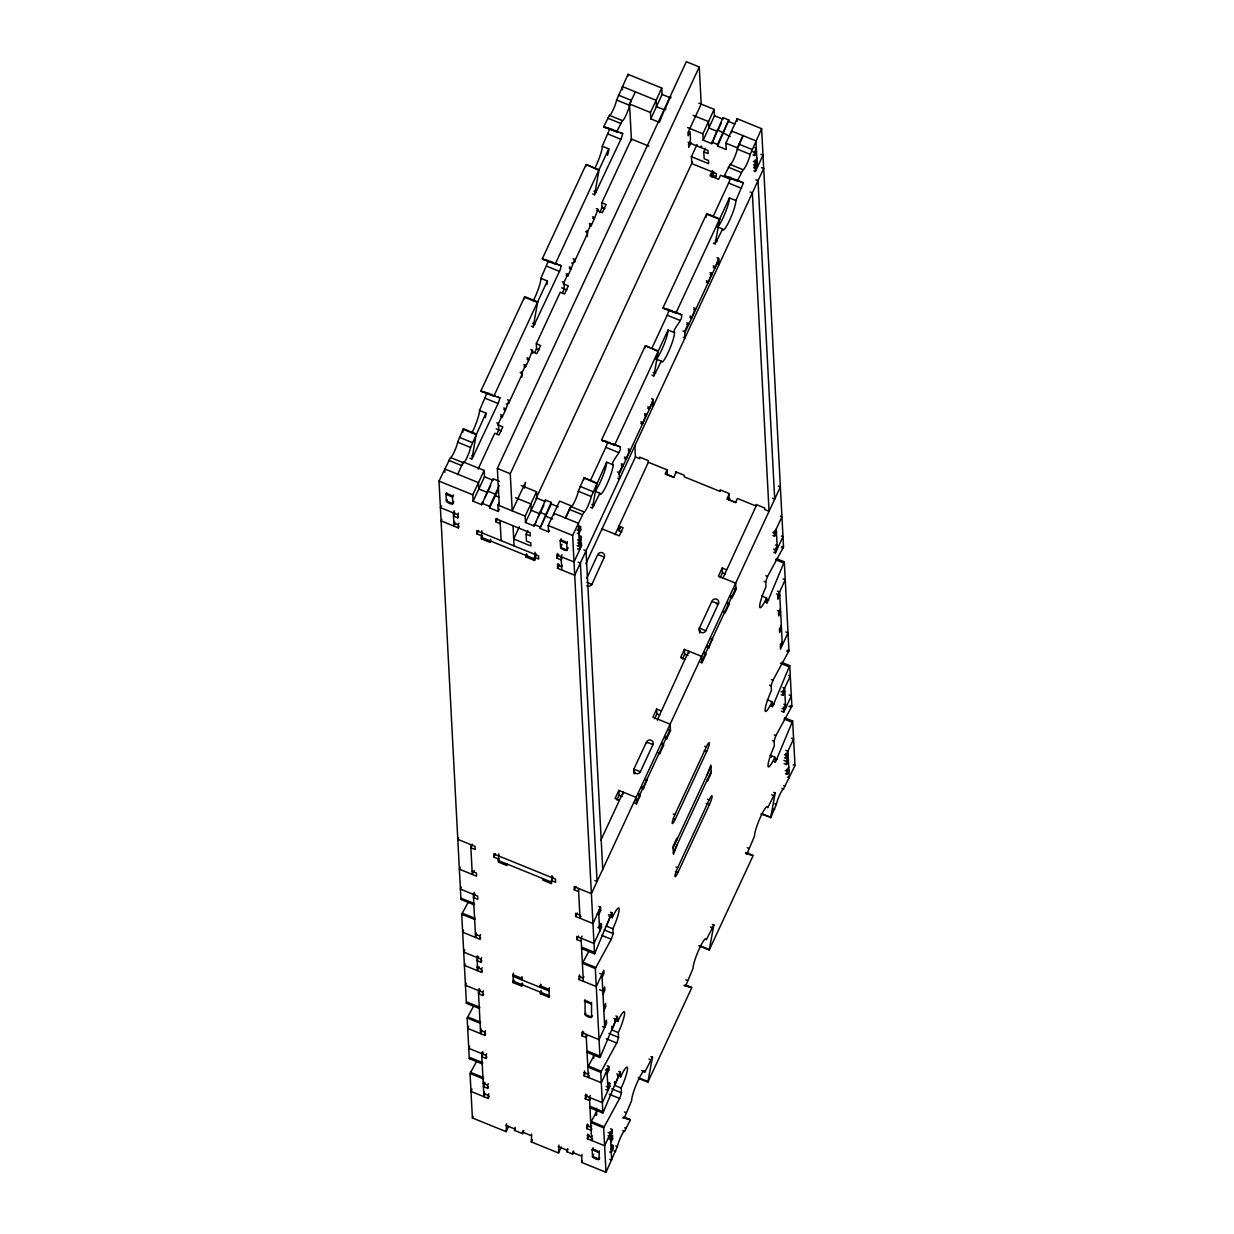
<?xml version="1.0" encoding="UTF-8"?>
<svg xmlns="http://www.w3.org/2000/svg" width="1234" height="1234" viewBox="0 0 1234 1234"><rect width="100%" height="100%" fill="white"/><g stroke="black" fill="none" stroke-linecap="round" stroke-linejoin="round"><path stroke-width="1.5" d="M460.976 899.385L461.423 898.398L474.411 903.489L473.871 904.723L460.945 899.463L439.011 481.106L450.518 457.552A9.409 1.419 -67.9 0 0 454.189 451.999A9.409 1.419 -67.9 0 0 457.644 442.204L463.352 428.738L476.278 433.982L471.928 459.094L498.629 402.346L499.924 397.872L497.503 396.885M558.879 264.755L561.3 265.742L560.02 270.215L533.211 327.025L537.669 301.914L524.743 296.607L480.89 390.962L493.816 396.222L547.372 280.966L540.908 278.344L548.328 261.068M609.056 916.338L612.28 917.664A16.474 2.483 -67.9 0 1 619.19 908.995A16.474 2.483 -67.9 0 1 612.866 928.801L613.097 933.937L611.478 938.873L595.837 967.549L582.942 962.227L582.433 963.245L595.328 968.582L599.986 1057.584L587.06 1052.324L587.6 1051.09L600.526 1056.35L617.37 1016.384L617.725 1021.444L614.486 1020.117M617.725 1021.444A16.474 2.483 -67.9 0 1 624.62 1012.775A16.474 2.483 -67.9 0 1 618.311 1032.58L618.543 1037.717L616.923 1042.653L600.757 1072.361L602.886 1113.022L589.96 1107.762L590.5 1106.528L603.426 1111.788L620.286 1071.822L620.625 1076.866L617.401 1075.554M618.172 445.968C626.162 448.328 609.411 461.948 613.113 464.817A16.474 2.483 -67.9 0 1 606.804 484.623A16.474 2.483 -67.9 0 1 599.894 493.291L592.351 508.238L596.963 483.126M581.954 1154.469L581.584 1162.366L606.002 1172.3L603.673 1127.799L619.823 1098.075L621.442 1093.154L621.211 1088.018A16.474 2.483 -67.9 0 0 627.535 1068.212A16.474 2.483 -67.9 0 0 620.625 1076.866M620.27 132.624L622.692 133.611L621.412 138.085L594.603 194.895L599.061 169.752L586.119 164.477L542.281 258.832L555.207 264.091L608.748 148.836L602.285 146.214L609.719 128.938M623.756 1117.017L630.235 1119.639L624.234 1118.127L631.715 1100.419A16.474 2.483 -67.9 0 1 638.024 1080.614A16.474 2.483 -67.9 0 1 644.935 1071.945L652.493 1056.998L647.865 1082.079M680.366 314.161C686.058 317.431 671.45 329.555 674.504 332.686A16.474 2.483 -67.9 0 1 668.18 352.492A16.474 2.483 -67.9 0 1 661.285 361.146L653.804 376.139L658.339 350.996L645.413 345.674L601.575 440.044L614.501 445.304L668.041 330.049L674.504 332.686M685.148 984.886L691.611 987.509L685.626 985.997L693.092 968.289A16.474 2.483 -67.9 0 1 699.416 948.483A16.474 2.483 -67.9 0 1 706.326 939.814L713.869 924.868L709.257 950.01L698.752 945.768M728.939 177.094L730.435 177.434L729.325 181.475L713.283 216.135M738.518 180.719L743.362 183.048L735.896 200.556A16.474 2.483 -67.9 0 1 729.572 220.362A16.474 2.483 -67.9 0 1 722.661 229.015L715.118 243.977L719.731 218.865L706.804 213.544L662.951 307.914L675.893 313.174L729.433 197.918L735.896 200.556M745.737 852.432L753.002 855.378L747.002 853.866L754.483 836.158A16.474 2.483 -67.9 0 1 760.807 816.353A16.474 2.483 -67.9 0 1 767.718 807.684L775.26 792.737L770.695 817.324L761.81 813.669M761.717 595.991L766.576 597.966A16.474 2.483 -67.9 0 1 759.666 606.634A16.474 2.483 -67.9 0 1 765.99 586.829L765.759 581.692L767.378 576.756L783.528 547.032L761.609 128.675L737.176 118.742L725.901 143.175L726.24 149.545L717.617 146.028L717.54 144.44L728.816 120.006L723.001 117.646L711.817 143.668L703.195 140.167L702.856 133.796L714.131 109.363L698.814 103.132M767.162 699.771L772.006 701.745A16.474 2.483 -67.9 0 1 765.111 710.414A16.474 2.483 -67.9 0 1 771.42 690.608L771.188 685.472L772.808 680.536L788.973 650.827L784.3 561.825L776.232 558.539M770.062 755.208L774.921 757.182A16.474 2.483 -67.9 0 1 768.011 765.851A16.474 2.483 -67.9 0 1 774.335 746.03L774.104 740.909L775.723 735.973L791.873 706.249L789.745 665.604L781.662 662.319M463.352 428.861L462.719 432.394M565.388 518.434L571.064 506.65A9.409 1.419 -67.9 0 0 574.859 501.081A9.409 1.419 -67.9 0 0 578.314 491.286L584.021 477.805L596.901 483.697M586.135 164.569L598.999 170.354M645.413 345.767L658.293 351.567M706.804 213.667L706.157 217.199M760.946 813.962L770.695 817.371M709.257 949.949L753.11 855.671L745.83 852.709M486.967 392.967L479.517 410.475A16.474 2.483 -67.9 0 1 471.99 432.779M463.29 429.355L476.231 434.615M524.388 298.736L524.743 296.623M586.073 165.094L585.78 166.605M583.975 478.437L583.682 479.949M706.743 214.176L719.669 219.436M709.303 949.455L700.434 945.799M645.073 347.818L645.351 346.307M448.667 460.313L461.609 465.573L463.444 462.812A9.409 1.419 -67.9 0 0 467.115 457.259A9.409 1.419 -67.9 0 0 470.57 447.464L485.98 413.097L479.517 410.475M618.342 95.126L631.268 100.37L629.556 105.276A9.409 1.419 -67.9 0 1 626.101 115.07A9.409 1.419 -67.9 0 1 622.414 120.608L616.599 131.961L603.673 126.701L609.442 115.364A9.409 1.419 -67.9 0 0 613.175 109.811A9.409 1.419 -67.9 0 0 616.614 100.016L627.998 74.333L661.763 88.061L662.087 94.432L650.827 118.865L659.434 122.367L664.216 110.32M612.28 917.664L611.863 912.574L595.081 952.571L582.155 947.311L581.615 948.545L594.541 953.805L572.622 535.433L583.99 511.909A9.409 1.419 -67.9 0 0 587.785 506.341A9.409 1.419 -67.9 0 0 591.24 496.546L606.65 462.179L613.113 464.817M761.609 128.675L750.226 154.358A9.409 1.419 -67.9 0 1 746.771 164.137A9.409 1.419 -67.9 0 1 743.099 169.69L737.269 181.043L724.343 175.783L730.112 164.43A9.409 1.419 -67.9 0 0 733.844 158.893A9.409 1.419 -67.9 0 0 737.3 149.098L743.038 136.079M623.864 1117.294L630.327 1119.932L624.558 1131.285A9.409 1.419 -67.9 0 0 620.825 1136.822A9.409 1.419 -67.9 0 0 617.386 1146.617L606.002 1172.3M784.562 717.756L792.644 721.042L794.989 765.543L783.482 789.097A9.409 1.419 -67.9 0 0 779.811 794.634A9.409 1.419 -67.9 0 0 776.356 804.429L770.648 817.911M766.576 597.966L767.07 603.025L784.3 561.825M772.006 701.745L772.515 706.804L789.745 665.604M774.921 757.182L775.415 762.242L792.644 721.042M595.081 952.571L594.541 953.805M600.526 1056.35L600.017 1057.507M603.426 1111.788L602.886 1113.022M590.5 480.396L606.712 445.304L607.668 441.695L605.416 441.186M651.891 348.266L667.933 313.606L669.059 309.564L667.178 309.132M466.421 1003.18L466.915 1002.023L479.856 1007.283L479.316 1008.502L466.39 1003.242L461.717 914.255L468.056 902.563M469.29 1058.679L469.83 1057.445L482.756 1062.705L482.247 1063.862L469.29 1058.679L467.162 1018.035L473.486 1006.342M446.739 492.628L446.045 494.34L452.508 496.978L453.449 494.942M441.356 505.601L440.415 507.637L457.644 514.655L457.814 517.833L453.51 516.074L454.93 513.036M631.453 140.599L629.525 103.98L635.279 92.257M447.094 499.462L446.384 500.973A3.532 1.064 24.9 0 0 449.685 503.487A3.532 1.064 24.9 0 0 452.847 503.611L453.803 501.575M441.818 519.375L441.109 520.902L458.338 527.921L459.048 526.394M454.282 510.861L453.341 512.897L454.035 526.162L455.439 523.154M496.67 434.414L498.752 429.895L498.428 423.524L502.207 415.395L500.588 414.732M500.68 416.321L502.284 416.984L505.431 410.212L509.133 400.479L507.513 399.816M521.92 377.049L521.735 373.362L525.514 365.218L523.895 364.57M523.987 366.159L525.591 366.822L528.754 360.035L532.44 350.317L530.821 349.654M562.303 293.121L564.277 288.879L563.938 282.509L567.717 274.38L566.097 273.717M566.19 275.321L567.81 275.969L570.956 269.197L574.643 259.464L573.039 258.816M587.461 236.326L587.245 232.347L591.024 224.218L589.405 223.555M589.497 225.143L591.117 225.807L594.264 219.02L597.95 209.302L596.346 208.639M478.082 469.105L494.726 433.257L499.045 435L502.824 426.871L497.641 424.774M539.428 349.716L536.559 348.543L536.312 343.762L560.236 292.242L564.555 294L568.334 285.856L563.167 283.758M604.938 208.7L602.069 207.528L601.822 202.762L631.422 139.026L648.93 146.152M457.644 514.655L458.354 513.128M454.575 521.458L453.865 522.985L458.184 524.728L458.338 527.921M457.814 517.833L458.524 516.306M534.738 352.446L536.713 348.204M599.693 212.664L602.485 206.649M458.184 524.728L458.878 523.201M483.142 501.652L481.738 504.706L473.116 501.205L472.776 494.834L484.175 470.447L463.228 461.932L457.644 474.627M650.827 118.865L650.488 112.495L661.763 88.061M473.116 501.205L484.515 476.818L484.175 470.447M499.292 505.616L497.348 468.457L686.335 61.7L699.262 66.96L701.205 104.103L687.97 132.578L688.14 135.771L690.037 131.699L690.485 140.198L688.587 144.255L688.757 147.448L691.086 142.419M481.738 504.706L493.045 478.73L499.369 481.306M665.003 109.255L669.568 98.643M669.923 97.872L670.633 96.345L670.679 97.239M484.916 497.842L485.625 496.315M485.98 495.559L486.69 494.032M487.044 493.261L490.7 485.564M499.323 509.133L498.258 511.431L489.636 507.914L489.543 506.326L499.338 485.44M481.214 535.664L476.91 533.906L478.53 530.419M489.636 507.914L498.613 488.772M481.908 530.713L481.383 538.842L490.006 542.343L490.716 540.831M524.357 488.294L525.453 482.401L512.218 510.876L510.274 473.717L699.262 66.96M482.155 535.479L481.322 537.268L534.476 558.879L536.142 555.331M481.383 538.842L482.093 537.314M498.258 511.431L497.919 505.061L498.983 502.762M500.233 523.663L495.929 521.905L497.549 518.419M490.623 539.227L490.006 542.343M519.36 526.795L513.699 538.996L530.928 546.014L530.774 542.821L526.455 541.078L526.1 534.183L527.72 530.697M713.638 171.433L712.018 174.919L716.322 176.678L716.152 173.485L691.765 163.567L691.41 156.672L697.071 144.471M535.17 523.725L534.106 526.008L525.483 522.506L525.144 516.136L536.559 491.749L521.242 485.517M535.957 498.767L692.49 161.824M525.483 522.506L536.883 498.12L536.559 491.749M714.131 109.363L714.471 115.734L703.195 140.167M691.41 156.672L708.64 163.675L708.47 160.497L704.167 158.739L703.796 151.844L705.416 148.358M534.106 526.008L545.428 500.032L551.228 502.392L551.32 503.996L539.921 528.368L548.528 531.869L549.238 530.342M535.525 522.954L536.235 521.427M538.009 517.617L538.718 516.09M539.057 515.334L539.767 513.807M540.646 512.079L543.885 505.107M711.817 143.668L717.34 129.848L730.189 136.635M718.126 129.925L718.836 128.398M719.191 127.626L719.9 126.099M720.255 125.344L721.319 123.061M526.548 553.835L525.915 556.95L534.538 560.467L535.247 558.94M525.915 556.95L526.98 554.668M539.921 528.368L551.228 502.392M717.617 146.028L728.816 120.006M535.062 552.323L534.538 560.467M712.465 170.477L709.982 175.814L718.604 179.316L720.502 175.259L731.006 179.532M548.528 531.869L548.204 525.499L559.604 501.127L570.972 505.755L565.295 517.956M535.988 553.788L534.368 557.274L538.672 559.033L538.518 555.84L476.74 530.728L476.91 533.906M711.895 177.033L713.545 173.47M742.945 135.586L737.269 147.802L725.901 143.175M561.192 538.764L560.251 540.801L566.714 543.423L567.409 541.695M561.964 558.37L561.254 559.897L556.935 558.154L557.49 553.434M562.01 544.379L560.591 547.433A3.532 1.064 24.9 0 0 563.892 549.932A3.532 1.064 24.9 0 0 567.069 550.056L568.118 547.773M556.935 558.154L558.709 554.328M761.532 167.608L763.692 168.472L574.705 575.245L557.475 568.226L558.015 563.522M562.025 554.683L561.084 556.719L561.779 569.985M557.475 568.226L559.249 564.416M562.318 565.28L561.609 566.807L557.305 565.049M578.144 525.607L580.566 526.594L578.684 530.666L577.065 530.003M752.987 154.898L754.606 155.561L754.437 152.368L756.319 148.311L754.714 147.648M580.566 526.594L580.736 529.787L578.854 533.844L577.234 533.196M754.606 155.561L756.488 151.489M579.471 535.757L581.091 536.42L579.193 540.477L577.574 539.829M753.496 164.724L755.115 165.371L754.946 162.194L756.843 158.122M581.091 536.42L581.26 539.597L579.363 543.67L577.743 543.006M755.115 165.371L757.013 161.315L754.576 160.327M578.977 541.541L581.399 542.513L579.517 546.585L577.096 545.598M753.82 170.816L755.439 171.48L755.27 168.302L757.167 164.23L755.547 163.567M581.399 542.513L581.569 545.706L574.011 561.979L556.781 554.961M755.439 171.48L762.998 155.206L760.838 154.327M617.818 478.314L619.437 478.977L619.098 472.607L622.877 464.478L621.257 463.814M624.497 458.632L626.116 459.279L629.803 449.562L628.199 448.898M640.878 423.37L642.498 424.033L646.184 414.3L644.58 413.652M647.804 408.454L649.423 409.117L653.125 399.384L651.506 398.736M683.327 337.298L684.947 337.962L684.608 331.591L688.387 323.462L686.783 322.799M690.007 317.616L691.626 318.279L695.328 308.546L693.709 307.883M706.388 282.355L708.007 283.018L711.709 273.285L710.09 272.637M713.314 267.454L714.933 268.102L718.635 258.384L717.016 257.721M619.19 474.195L653.202 400.988M684.7 333.18L718.712 259.973M458.508 837.809L457.799 839.336L475.028 846.354L475.198 849.532L470.894 847.773L472.514 844.287M585.857 563.707L635.587 456.642M586.782 578.252L597.811 554.513A3.532 3.316 -3 0 1 602.454 552.786A3.532 3.316 -3 0 1 604.274 557.151L604.305 557.737M460.297 867.163L459.357 869.183L476.602 876.202L476.432 873.009L472.113 871.266M648.529 461.902L615.01 534.692M621.874 531.9L619.005 530.743L620.239 528.09M461.346 887.061L460.405 889.097L477.635 896.1L477.805 899.293L473.501 897.534L475.121 894.048M474.18 870.386L472.283 874.443L470.725 844.596M634.831 445.474L635.433 456.981L639.752 458.724L639.659 457.135L648.282 460.637L648.359 462.241L667.039 469.83L665.157 473.902L673.764 477.404L676.247 472.067M474.272 892.321L473.332 894.357L475.584 937.47L477.003 934.416M498.15 858.864L493.847 857.121L495.466 853.635M463.598 930.174L462.657 932.21L479.903 939.228L480.612 937.701M498.844 853.913L498.32 862.057L506.943 865.558L506.85 863.97M499.091 858.694L498.274 860.468L551.428 882.094L552.246 880.305M464.771 949.825L463.706 952.108L480.936 959.126L481.106 962.304L476.802 960.561L478.576 956.736M476.123 932.765L475.429 934.292L479.733 936.035L479.903 939.228M465.11 963.862L464.4 965.389L481.63 972.392L482.34 970.865M479.733 936.035L480.442 934.508M477.342 955.841L477.327 970.634L479.101 966.824M466.39 983.251L465.434 985.287L482.679 992.29L482.849 995.483L478.545 993.725L480.304 989.915M477.867 965.929L477.157 967.456L481.476 969.214L481.63 972.392M480.936 959.126L481.646 957.599M481.106 962.304L481.815 960.777M481.476 969.214L482.186 967.687M479.316 988.511L478.376 990.547L480.628 1033.66L482.047 1030.606M482.679 992.29L483.389 990.763M482.849 995.483L483.558 993.956M468.642 1026.364L467.701 1028.4L484.947 1035.419L485.656 1033.891M469.691 1046.278L468.75 1048.314L485.98 1055.317L486.15 1058.494L481.846 1056.751L483.605 1052.941M551.999 875.538L551.475 883.667L542.852 880.166L542.775 878.577M729.402 493.677L726.919 499.03L735.541 502.531L737.438 498.459L756.118 506.063L756.026 504.459L764.648 507.976L764.725 509.565L769.044 511.308L752.354 192.89L750.195 192.01M481.167 1028.955L480.458 1030.483L484.777 1032.226L484.947 1035.419M552.925 877.004L551.305 880.49L555.624 882.233L555.454 879.055L493.677 853.928L493.847 857.121M728.831 500.233L729.664 498.459M484.777 1032.226L485.486 1030.698M522.753 983.791L521.689 986.089L513.066 982.588L513.359 973.102M513.066 982.588L514.131 980.29M482.617 1051.538L481.676 1053.558L483.929 1096.687L485.348 1093.632M522.059 978.192L521.365 979.719L521.982 976.603M485.98 1055.317L486.69 1053.79M486.15 1058.494L486.859 1056.983M472.067 1089.144L471.002 1091.427L488.248 1098.445L489.312 1096.147M522.321 982.974L521.689 986.089M634.847 803.118L636.451 803.781L636.127 797.411L618.882 790.392L615.103 798.537L619.406 800.28M660.992 710.799L656.673 709.041L652.894 717.17L670.139 724.188L670.478 730.559L666.699 738.688L665.08 738.04M700.357 662.103L701.976 662.766L701.637 656.395L684.392 649.377L680.613 657.521L684.932 659.264M726.502 569.784L722.198 568.026L718.419 576.17L735.649 583.173L735.988 589.543L732.209 597.672L730.59 597.025M483.944 1081.894L483.234 1083.421L487.553 1085.164L487.708 1088.357L483.404 1086.599L485.178 1082.789M578.638 891.596L574.319 889.853L575.939 886.367M616.861 800.048L619.129 795.174L618.882 790.392M654.668 718.697L656.935 713.823L656.673 709.041M682.387 659.033L684.654 654.159L684.392 649.377M720.178 577.682L722.445 572.807L722.198 568.026M600.835 840.277L623.201 792.151L623.293 793.94M756.272 505.724L722.754 578.515M508.639 1126.349L506.156 1131.686L472.391 1117.958L473.1 1116.431M484.468 1091.982L483.759 1093.494L488.078 1095.252L488.248 1098.445M487.553 1085.164L488.263 1083.653M487.708 1088.357L488.417 1086.83M634.153 773.872L634.939 772.176M699.663 632.857L700.449 631.16M488.078 1095.252L488.787 1093.725M541.094 985.025L540.029 987.308L540.662 984.192M640.369 771.728L633.906 769.091A3.532 3.316 -3 0 0 635.711 773.456A3.532 3.316 -3 0 0 640.369 771.728L652.971 744.611A3.532 3.316 -3 0 0 651.151 740.246A3.532 3.316 -3 0 0 646.508 741.973L633.906 769.091L634.106 772.978M705.879 630.713L699.416 628.091A3.532 3.316 -3 0 0 701.236 632.456A3.532 3.316 -3 0 0 705.879 630.713L718.481 603.596A3.532 3.316 -3 0 0 716.661 599.23A3.532 3.316 -3 0 0 712.018 600.973L699.416 628.091L699.647 632.564M540.986 990.563L540.369 993.679L548.991 997.18L549.701 995.668M598.906 906.604L600.526 907.252L592.968 923.526L575.723 916.507L577.342 913.021M540.369 993.679L541.433 991.396M580.983 916.23L580.026 918.266L578.468 888.418M548.991 997.18L549.284 987.694M636.374 802.177L670.386 728.97M701.884 661.177L735.911 587.955M636.451 803.781L640.23 795.637L640.153 794.048L638.533 793.385M641.773 788.202L643.392 788.865L647.079 779.132M658.154 752.956L659.758 753.604L663.537 745.475L663.46 743.886L661.84 743.223M701.976 662.766L705.755 654.622L705.663 653.033L704.043 652.385M707.283 647.187L708.902 647.85L712.589 638.117M723.664 611.941L725.284 612.588L729.063 604.459L728.97 602.871L727.366 602.207M581.245 941.357L576.926 939.598L578.545 936.112M582.016 936.143L581.075 938.164L583.343 981.292M772.931 535.556L774.551 536.219L774.381 533.026L781.94 516.768L780.335 516.105M600.526 907.252L600.68 910.445L598.798 914.502L597.179 913.854M774.551 536.219L776.448 532.147L774.011 531.16M506.156 1131.686L506.526 1123.804M599.786 923.31L601.39 923.973L599.508 928.045L597.888 927.382M773.811 552.277L775.43 552.94L775.26 549.747L777.158 545.675L775.538 545.027M601.39 923.973L601.56 927.15L594.001 943.424L576.772 936.421L576.926 939.598M775.43 552.94L782.988 536.667L781.369 536.003M602.099 977.529L603.997 973.456L603.827 970.279L596.269 986.552L579.024 979.534L579.564 974.829M579.024 979.534L580.443 976.48M583.883 976.588L583.173 978.099L578.854 976.356M523.848 1130.591L522.429 1133.63L514.532 1130.421L515.149 1127.305M514.532 1130.421L515.226 1128.894M522.429 1133.63L523.046 1130.514M585.086 999.663L585.07 1014.456A3.532 1.064 24.9 0 0 588.371 1016.97A3.532 1.064 24.9 0 0 591.533 1017.094L592.243 1015.567M674.875 814.671L706.372 746.878A7.065 1.064 -67.9 0 1 709.334 743.161A7.065 1.064 -67.9 0 1 706.635 751.66L675.137 819.453A7.065 1.064 -67.9 0 1 672.175 823.171A7.065 1.064 -67.9 0 1 674.875 814.671L673.27 814.024M585.78 1012.929L585.07 1014.456L591.533 1017.094L591.549 1002.301M561.362 1146.895L558.524 1152.988L531.299 1141.913L531.669 1134.031M586.998 1036.02L586.289 1037.547L581.97 1035.789L582.51 1031.084M531.299 1141.913L532.363 1139.63M581.97 1035.789L583.744 1031.979M780.459 608.701L778.561 612.774L778.731 615.951L780.613 611.894L777.389 610.568M602.979 994.249L604.861 990.177L604.706 986.999L602.809 991.056L599.585 989.745M673.116 847.989L710.923 766.638M673.378 852.771L711.17 771.42M603.673 1007.515L605.555 1003.443L605.724 1006.635L603.842 1010.708M781.323 625.16L779.425 629.232L779.595 632.41L781.477 628.337M604.552 1024.235L606.434 1020.163L606.604 1023.356L599.045 1039.614L581.8 1032.611M782.186 641.881L780.304 645.937L780.474 649.13L788.032 632.857L785.873 631.978M677.667 867.749L709.164 799.956A7.065 1.064 -67.9 0 1 712.126 796.239A7.065 1.064 -67.9 0 1 709.411 804.722L677.913 872.531A7.065 1.064 -67.9 0 1 674.952 876.233A7.065 1.064 -67.9 0 1 677.667 867.749L676.047 867.086M607.251 1065.806L608.871 1066.469L601.313 1082.742L584.068 1075.724L584.607 1071.019M584.068 1075.724L585.487 1072.685M588.911 1072.778L588.217 1074.305L583.898 1072.547M589.328 1075.446L588.371 1077.483L586.119 1034.37M558.524 1152.988L558.909 1145.106M590.299 1099.047L589.59 1100.574L585.271 1098.815L585.811 1094.111M585.271 1098.815L587.045 1095.005M590.361 1095.345L589.42 1097.381L591.672 1140.509L592.629 1138.473M573.764 1151.8L572.699 1154.083L566.9 1151.723L567.517 1148.607M566.9 1151.723L567.964 1149.44M781.276 694.773L782.896 695.436L782.726 692.243L790.284 675.97L788.665 675.322M608.871 1066.469L609.025 1069.662L607.143 1073.719L605.524 1073.071M782.896 695.436L784.793 691.364L783.174 690.701M572.699 1154.083L573.332 1150.967M591.857 1128.894L591.148 1130.421L586.844 1128.663L587.384 1123.958M586.844 1128.663L588.618 1124.853M608.131 1082.526L609.735 1083.19L607.853 1087.262L606.233 1086.599M781.353 711.17L783.775 712.141L783.605 708.964L785.503 704.892L783.883 704.244M609.735 1083.19L609.904 1086.367L602.346 1102.641L585.117 1095.638M783.775 712.141L791.333 695.883L789.174 695.004M610.552 1128.832L612.172 1129.496L604.614 1145.769L587.369 1138.751L587.908 1134.046M591.688 1125.716L590.978 1127.244L586.674 1125.485M587.369 1138.751L589.142 1134.941M592.227 1135.789L591.518 1137.316L587.199 1135.573M581.584 1162.366L582.278 1160.839M593.107 1147.759L592.166 1149.795L592.521 1156.628A2.699 0.818 24.9 0 0 593.307 1157.569L593.77 1157.908A4.118 1.249 24.9 0 0 597.534 1159.482L598.289 1159.59A2.699 0.818 24.9 0 0 598.999 1159.25L599.693 1157.723M592.521 1156.628L593.585 1154.33M599.338 1150.89L598.984 1159.25M784.577 757.799L786.197 758.447L786.027 755.27L793.585 738.996L791.441 738.117M612.172 1129.496L612.342 1132.673L610.444 1136.745L608.023 1135.758M786.197 758.447L788.094 754.39L785.657 753.403M610.059 1134.617L612.48 1135.604L610.599 1139.661L608.979 1139.013M784.099 763.568L786.521 764.556L786.351 761.378L788.248 757.306L786.629 756.643M610.768 1142.854L612.65 1138.781L612.48 1135.604M786.521 764.556L788.403 760.483M611.108 1149.486L613.005 1145.414L611.385 1144.751M785.41 773.718L787.03 774.381L786.86 771.188L788.757 767.116M613.005 1145.414L613.175 1148.592L611.277 1152.664L609.658 1152.016M787.03 774.381L788.927 770.309L786.505 769.322M472.391 1117.958L470.061 1073.457L476.401 1061.78M595.328 968.582L595.806 967.61M603.673 1127.799L590.731 1122.539L597.071 1110.847M594.171 1055.409L587.862 1067.04L600.757 1072.361M604.182 1126.765L591.287 1121.444M582.942 962.227L588.726 951.63M571.064 506.65L584.052 511.879M609.442 115.364L622.414 120.608M730.112 164.43L743.099 169.69M624.512 1131.285L622.892 1130.622M561.671 540.353L560.946 540.261A2.699 0.818 24.9 0 0 560.236 540.6L560.591 547.433L567.069 550.056L566.699 543.222A2.699 0.818 24.9 0 0 565.928 542.281L565.45 541.942A4.118 1.249 24.9 0 0 561.686 540.369M606.388 127.58L603.765 126.994L622.692 133.611M607.143 127.75L609.01 128.182M727.443 176.755L724.451 176.076L743.377 182.694M544.626 259.634L542.389 259.125L561.3 265.742M545.012 259.711L547.248 260.22M665.681 308.793L663.059 308.207L681.986 314.824M485.486 392.273L480.998 391.255L499.924 397.872M603.92 440.846L601.668 440.337L620.594 446.955M662.087 94.432L670.71 97.949M714.471 115.734L722.553 119.019M728.893 121.611L734.816 124.017M693.153 115.333L708.532 121.595M664.956 108.546L665.944 108.947M656.426 106.633L665.111 110.165M717.478 131.467L708.794 127.935L708.47 121.564M739.027 144.193L751.953 149.453M752.817 151.72L754.437 152.368M629.525 103.98L650.488 112.495M687.539 127.565L702.856 133.796M616.614 100.016L629.556 105.276M737.3 149.098L750.226 154.358M711.725 142.08L717.54 144.44M753.342 161.531L754.946 162.194M754.097 166.096L757.321 167.408L755.933 140.877L731.515 130.943L731.608 132.732M701.051 146.09L701.853 146.414M753.65 167.639L755.27 168.302M688.125 142.342L707.946 150.409L708.115 153.602L703.796 151.844M607.652 118.125L620.579 123.385M728.338 167.207L741.264 172.467M755.856 179.794L758.015 180.673L774.705 499.107L772.561 498.228M611.385 128.999L613.005 129.663M614.609 130.326L615.427 130.65M617.046 131.313L618.65 131.961M730.435 177.434L731.253 177.758M732.873 178.421L733.675 178.745M735.294 179.393L736.096 179.732M607.961 134.012L620.887 139.272M728.631 183.095L741.572 188.339M717.417 226.886L722.661 229.015M593.893 191.162L596.315 192.149M715.381 240.568L717 241.232M592.736 193.969L594.341 194.617M713.406 243.036L715.026 243.7M601.822 202.762L606.125 204.505L602.346 212.649L597.179 210.536M717.355 264.091L718.959 264.739L718.635 258.384M592.567 216.783L594.171 217.431M713.237 265.85L714.856 266.513M592.644 218.372L594.264 219.02M710.167 274.226L711.787 274.889L711.709 273.285M585.626 231.683L587.245 232.347M706.311 280.766L707.93 281.429M693.786 309.472L695.405 310.135L695.328 308.546M569.26 266.945L570.864 267.608M689.929 316.027L691.549 316.675M569.337 268.534L570.956 269.197M549.994 261.13L550.796 261.469M552.416 262.117L553.233 262.456M555.655 263.444L557.274 264.091M670.664 310.212L672.283 310.875M673.903 311.523L675.522 312.187M677.142 312.85L679.564 313.837M546.569 266.143L559.496 271.403M667.255 315.225L680.181 320.47M686.86 324.388L688.479 325.051L688.387 323.462M562.318 281.861L563.938 282.509M683.004 330.943L684.608 331.591M561.686 287.83L566.853 289.944M524.681 297.224L537.608 302.484M656.025 359.017L661.285 361.146M532.502 323.293L534.939 324.28M653.187 372.375L655.609 373.362M531.345 326.1L532.98 326.887M652.015 375.167L653.634 375.83M536.312 343.762L540.615 345.52L536.836 353.649L531.669 351.551M651.83 405.107L653.449 405.755L653.125 399.384M527.041 357.783L528.661 358.446M647.727 406.865L649.331 407.528M527.134 359.387L528.754 360.035M644.657 415.241L646.277 415.889L646.184 414.3M520.116 372.699L521.735 373.362M640.785 421.781L642.405 422.444M778.222 486.026L780.382 486.906L591.394 893.678L574.165 886.66L574.319 889.853M487.8 392.936L489.42 393.6M491.024 394.248L491.842 394.587M494.263 395.574L495.065 395.898M609.288 442.343L610.09 442.682M612.511 443.654L614.131 444.317M615.751 444.98L617.37 445.628M628.276 450.487L629.895 451.15L629.803 449.562M485.178 398.273L498.12 403.533M605.863 447.356L618.789 452.6M503.734 407.96L505.354 408.608M624.419 457.027L626.024 457.691M665.681 473.949L674.211 477.419M735.896 502.5L729.063 499.724L728.739 493.369L720.116 489.852L720.193 491.456L684.284 476.848L684.191 475.244L675.584 471.743L675.661 473.332M503.827 409.549L505.431 410.212M621.35 465.403L622.969 466.066L622.877 464.478M772.762 532.378L774.381 533.026M496.808 422.876L498.428 423.524M617.478 471.943L619.098 472.607M496.176 428.846L501.343 430.944M781.909 546.384L783.528 547.032M781.369 547.48L782.988 548.143M773.641 549.099L775.26 549.747M584.021 477.805L596.947 483.065M775.692 559.758L783.775 563.043M594.233 490.978L599.894 493.291M459.357 437.314L472.298 442.574M580.042 486.381L592.968 491.641M457.644 442.204L470.57 447.464M578.314 491.286L591.24 496.546M783.096 578.9L785.24 579.779L777.682 596.053L777.852 599.246L779.749 595.174L776.51 593.862M471.928 455.747L473.548 456.41M591.796 504.505L594.217 505.493M765.928 575.723L767.548 576.386M497.348 468.457L510.274 473.717M469.953 458.23L471.573 458.878M590.639 507.297L592.243 507.961M764.124 581.384L765.743 582.047M450.518 457.552L463.444 462.812M777.42 591.117L779.579 591.981L782.356 645.058L780.197 644.179M569.352 509.395L582.278 514.655M722.445 572.807L725.314 573.98M484.515 476.818L493.137 480.319M536.883 498.12L545.505 501.621L545.428 500.032M551.32 503.996L558.215 506.788M765.558 598.953L768.797 600.264M478.514 482.648L444.687 468.905L444.857 472.221M515.504 497.703L530.882 503.95L531.222 510.321L539.844 513.822L539.69 512.218L545.567 514.593M734.369 588.88L735.988 589.543M765.203 602.084L766.823 602.747M495.281 494.155L487.322 490.916L487.461 492.536L478.777 489.003L478.453 482.633M578.314 528.8L580.736 529.787M499.076 497.256L495.297 495.713L495.22 494.124M552.539 518.99L545.582 516.167L545.505 514.578M730.513 595.436L732.132 596.084L732.209 597.672M439.011 481.106L472.776 494.834M497.919 505.061L525.144 516.136M548.204 525.499L572.622 535.433M579.641 538.949L581.26 539.597M481.646 503.117L489.543 506.326M534.014 524.419L539.829 526.779M727.443 603.796L729.063 604.459M579.147 544.718L581.569 545.706M597.811 554.513L604.274 557.151L591.703 584.87M718.481 603.596L712.049 601.56M583.883 549.963L586.042 550.842L602.732 869.26M577.527 548.899L579.687 549.778L578.299 523.231L553.865 513.298L553.958 515.087M526.1 534.183L530.404 535.926L530.234 532.749L495.759 518.727L495.929 521.905M578.222 562.164L580.381 563.043L597.071 881.477L594.911 880.598M787.354 650.164L788.973 650.827M786.814 651.259L788.433 651.922M586.829 582.294L591.672 584.268A3.532 3.316 -3 0 1 586.736 585.872M780.32 663.213L789.205 666.823M711.062 639.058L712.681 639.706M707.205 645.598L708.81 646.261L708.902 647.85M771.373 679.502L772.978 680.165M704.136 653.974L705.755 654.622M783.004 687.523L784.623 688.186L785.657 708.085L783.513 707.205M769.553 685.163L771.173 685.826M781.107 691.595L782.726 692.243M684.654 654.159L688.094 655.562M790.254 705.601L791.873 706.249M788.912 706.372L791.333 707.344M771.805 703.056L774.227 704.043M781.986 708.301L783.605 708.964M770.648 705.863L772.268 706.527M784.037 718.975L792.12 722.26M774.273 734.94L775.893 735.603M772.469 740.601L774.088 741.264M785.765 750.318L787.924 751.197L789.313 777.744L787.493 777.004M784.423 754.606L786.027 755.27M783.929 760.391L786.351 761.378M793.154 764.787L794.989 765.543M770.679 756.858L771.481 757.182M774.721 758.494L777.142 759.481M656.935 713.823L659.804 714.98M773.548 761.301L775.183 762.088M785.256 770.54L786.86 771.188M668.859 729.896L670.478 730.559M704.768 746.231L706.372 746.878M704.213 750.673L706.635 751.66M664.987 736.436L666.607 737.099L666.699 738.688M783.713 785.657L785.333 786.32M781.878 788.433L783.482 789.097M661.933 744.812L663.537 745.475M773.733 792.351L775.353 793.015M652.971 744.611L646.508 741.973L646.585 743.47M771.774 794.835L773.379 795.483M774.751 803.766L776.356 804.429M773.024 808.671L774.644 809.334M707.545 799.293L709.164 799.956M706.172 803.411L709.411 804.722M645.552 780.073L647.171 780.721M641.68 786.613L643.3 787.261L643.392 788.865M638.626 794.989L640.23 795.637M619.129 795.174L622.584 796.578M747.202 847.712L748.822 848.36M673.517 818.79L675.137 819.453M745.398 853.373L747.002 854.021M675.492 871.543L677.913 872.531M712.357 924.482L713.962 925.145M710.383 926.965L712.003 927.613M610.414 912.219L612.033 912.882M599.076 909.782L600.68 910.445M608.439 914.702L610.059 915.35M579.872 915.088L575.553 913.33L575.723 916.507M612.866 928.801L606.403 926.179A16.474 2.483 -67.9 0 0 610.383 916.307M599.138 926.179L601.56 927.15M604.228 929.958L613.113 933.583M601.606 935.295L611.308 939.244M685.811 979.842L687.431 980.49M685.256 985.164L691.719 987.802L647.881 1082.172L638.981 1078.547M684.006 985.503L685.626 986.151M462.256 913.145L475.198 918.404L474.689 919.438L461.717 914.255M599.786 973.472L601.93 974.351L604.722 1027.413L602.562 1026.534M615.859 1015.998L617.478 1016.662M512.65 974.613L521.272 978.13M539.952 985.719L548.575 989.221M512.773 976.217L548.683 990.825M613.884 1018.482L615.504 1019.13M513.02 980.999L548.929 995.607M611.648 1026.241L611.833 1029.958L618.311 1032.58M608.856 1033.413L618.558 1037.362M650.966 1056.612L652.585 1057.276M606.249 1038.75L616.753 1043.023M648.991 1059.096L650.611 1059.744M641.711 1070.634L644.935 1071.945M638.24 1077.606L647.927 1081.539M618.758 1071.436L620.378 1072.099M606.604 1068.675L609.025 1069.662M616.784 1073.919L618.404 1074.567M605.354 1069.878L606.974 1070.541L608.023 1090.44L605.863 1089.56M467.701 1016.924L480.628 1022.184L480.119 1023.217L467.162 1018.035M588.371 1066.006L601.313 1071.266M614.547 1081.678L614.748 1085.396L621.211 1088.018M607.483 1085.38L609.904 1086.367M611.771 1088.851L621.458 1092.8M609.149 1094.188L619.653 1098.461M624.419 1111.973L626.039 1112.621M622.615 1117.634L624.234 1118.282M595.035 1114.379L596.377 1114.919M624.728 1127.845L626.348 1128.508M470.601 1072.361L483.543 1077.621L482.988 1078.717L470.061 1073.457M609.904 1131.686L612.342 1132.673M608.131 1132.689L610.275 1133.568L611.663 1160.099L609.843 1159.358M610.228 1137.794L612.65 1138.781M615.766 1145.97L617.386 1146.617M611.555 1147.944L613.175 1148.592M614.038 1150.859L615.658 1151.523M592.521 1156.428L598.984 1159.05M505.817 1125.331L514.439 1128.832M522.337 1132.041L530.959 1135.542M558.2 1146.617L566.807 1150.134M572.622 1152.494L581.245 1155.996M776.279 528.97L777.312 548.868M737.176 118.742L737.315 121.133M723.001 117.646L723.078 119.035M725.191 611L725.284 612.588M707.144 774.767L710.83 765.049L711.247 773.008L707.468 781.137L707.39 779.549M688.834 653.526L688.711 651.136L657.275 720.116M656.488 106.664L656.087 100.263L622.337 86.534L622.507 89.851M667.039 469.83L667.286 474.612M676.895 839.86L676.818 838.256L673.039 846.401L673.456 854.36L677.158 844.627M627.998 74.333L628.091 75.999M659.681 752.015L659.758 753.604M619.005 530.743L618.758 525.962L623.062 527.72L619.283 535.849L602.053 528.846L602.115 530.034M597.95 209.302L598.074 211.492M591.024 224.218L591.117 225.807M574.643 259.464L574.797 262.256M567.717 274.38L567.81 275.969M598.629 911.324L599.678 931.223M593.492 1054.746L593.693 1058.417M596.3 1108.363L596.654 1115.042M532.44 350.317L532.61 353.402M525.514 365.218L525.591 366.822M509.133 400.479L509.272 402.963M513.005 525.73L514.054 545.906M502.207 415.395L502.284 416.984M500.078 520.47L501.127 540.646M452.492 496.778L452.847 503.611L446.384 500.973L446.029 494.155A2.699 0.818 24.9 0 1 446.739 493.816L447.464 493.909A4.118 1.249 24.9 0 1 451.243 495.497L451.721 495.837A2.699 0.818 24.9 0 1 452.508 496.778M540.908 278.344A16.474 2.483 -67.9 0 1 533.381 300.649M506.218 404.073A3.532 3.316 -3 0 0 509.226 402.068L521.812 374.951A3.532 3.316 -3 0 0 521.334 371.527M571.728 263.058A3.532 3.316 -3 0 0 574.736 261.053L587.338 233.936A3.532 3.316 -3 0 0 586.844 230.527M602.285 146.214A16.474 2.483 -67.9 0 1 594.757 168.518M608.748 148.836A16.474 2.483 -67.9 0 1 607.56 155.222M547.372 280.966A16.474 2.483 -67.9 0 1 546.863 284.684M485.98 413.097A16.474 2.483 -67.9 0 1 485.271 417.647M729.433 197.918A16.474 2.483 -67.9 0 1 725.006 213.389A16.474 2.483 -67.9 0 1 717.463 227.102M668.041 330.049A16.474 2.483 -67.9 0 1 663.383 346.075A16.474 2.483 -67.9 0 1 655.809 359.433M606.65 462.179A16.474 2.483 -67.9 0 1 602.67 476.54A16.474 2.483 -67.9 0 1 595.312 490.746M716.306 603.827A3.532 3.316 -3 0 1 716.908 604.012M618.728 1075.524A16.474 2.483 -67.9 0 1 614.748 1085.396M615.828 1020.086A16.474 2.483 -67.9 0 1 611.833 1029.958M590.839 1003.828L584.376 1001.19A3.532 1.064 24.9 0 1 587.554 1001.314A3.532 1.064 24.9 0 1 590.839 1003.828M598.629 1152.417L592.166 1149.795A3.532 1.064 24.9 0 1 595.343 1149.918A3.532 1.064 24.9 0 1 598.629 1152.417"/></g></svg>
